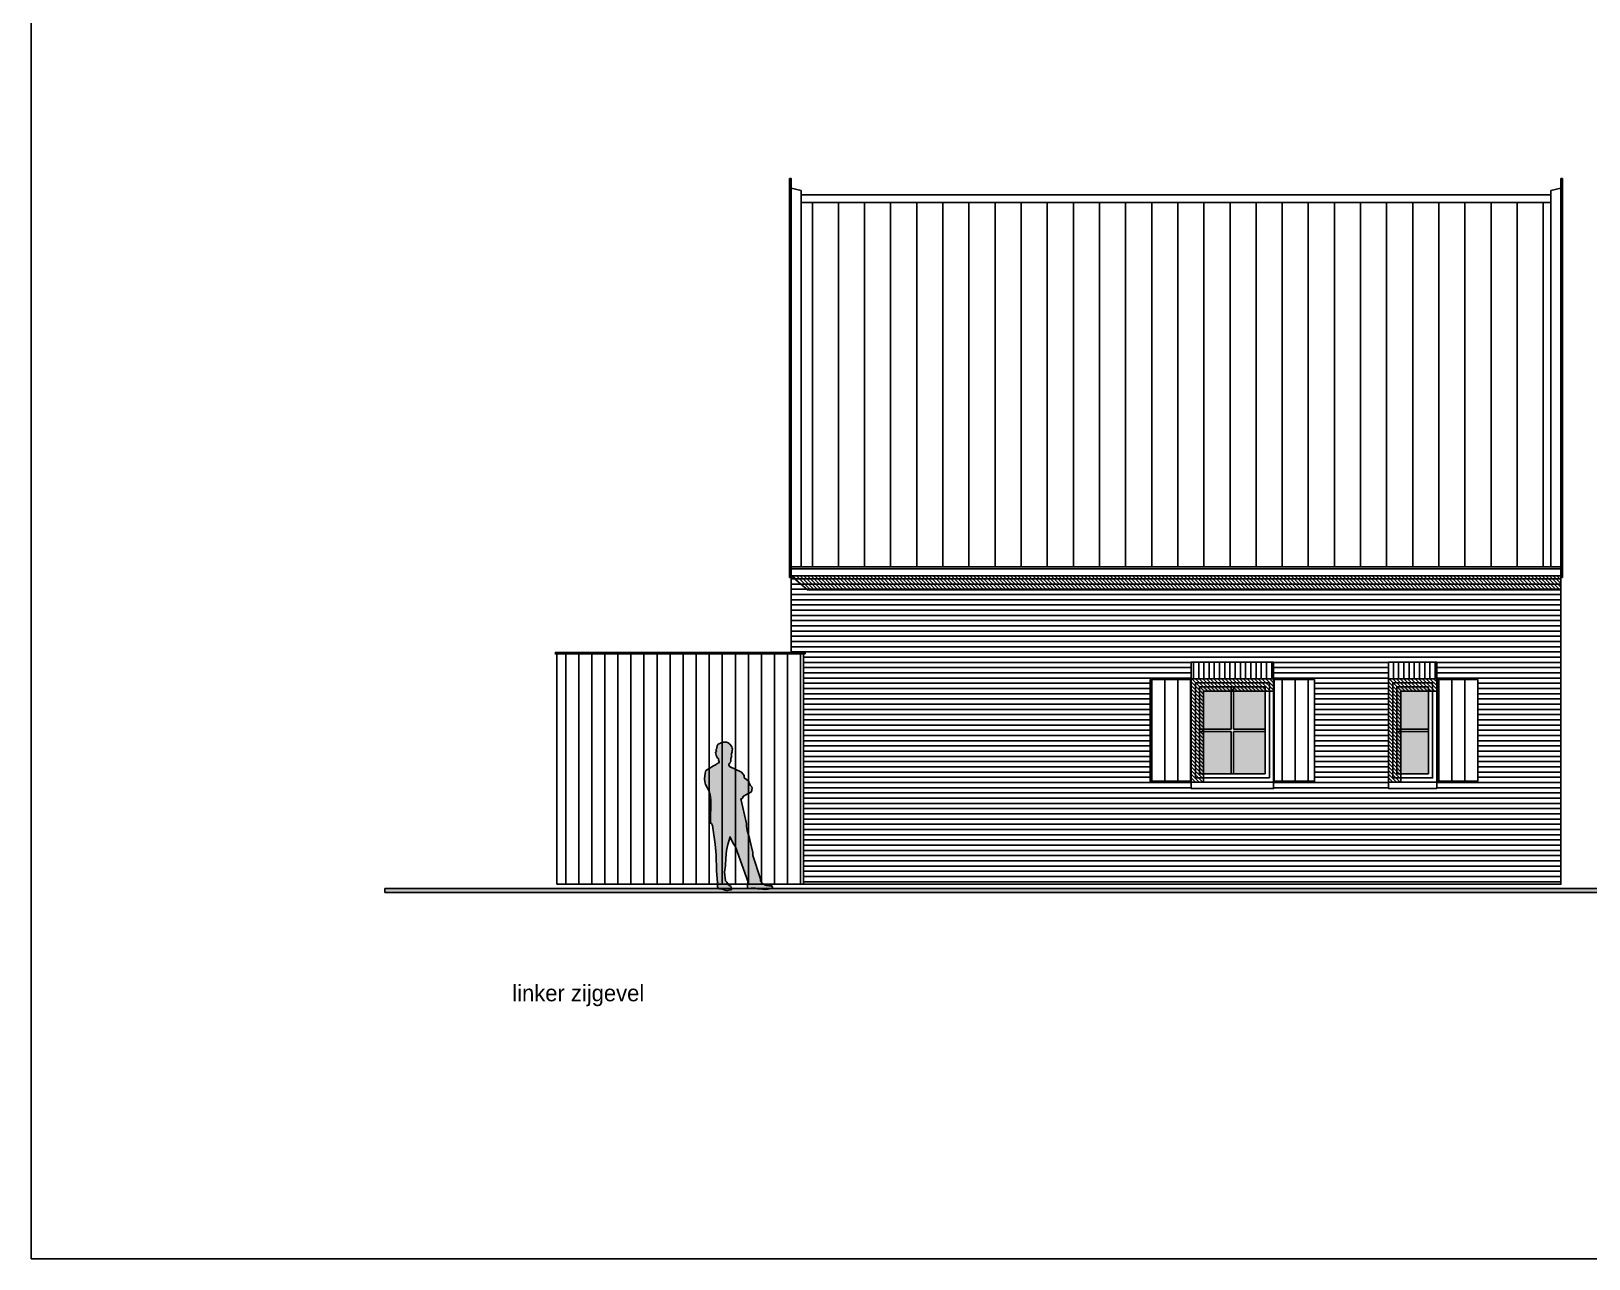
# Model space of a CAD drawing. Header units: millimetres. Extents: x 194362 to 347421, y -189721 to -131700.
# Drawn here: x 282424 to 301370, y -161557 to -146629 of the extents above; entities that cross this region are included whole.
import ezdxf

# ---------------------------------------------------------------- set-up
doc = ezdxf.new("R2010")
doc.units = ezdxf.units.MM
for name, color, linetype in [('arc-glas', 5, 'Continuous'), ('arcering', 5, 'Continuous'), ('grijs03', 252, 'Continuous'), ('KOZIJN', 1, 'Continuous'), ('text', 7, 'Continuous'), ('zicht', 5, 'Continuous')]:
    doc.layers.add(name, color=color, linetype=linetype)
doc.layers.add('hulp', color=6, linetype='Continuous', plot=False)
doc.styles.get("Standard").update_dxf_attribs({"font": 'LSANS.TTF', "height": 20})

# ---------------------------------------------------------------- blocks, each defined once
blk = doc.blocks.new('mib9')
blk.add_hatch(color=256).paths.add_polyline_path([(747.9, -216.1), (747.8, -214.4), (748.8, -213.9), (749.5, -212.3), (750, -211.4), (750, -210.3), (750.3, -209.3), (750.3, -208), (750.6, -207), (751, -205.9), (751.1, -205), (751, -203.5), (750.8, -202.8), (751.1, -201.7), (751.7, -200.5), (751.4, -199.3), (751.7, -198.2), (752.2, -196.6), (751.9, -195.3), (751.3, -193.8), (750.6, -192.4), (748.9, -190.3), (748, -189.5), (746, -188.5), (744.9, -188.1), (743.8, -188), (742.2, -187.9), (741.2, -188.1), (740.1, -188.3), (738.6, -188.7), (737.7, -189.2), (735.5, -190.1), (734.5, -190.9), (733.4, -192.6), (733, -194.4), (733, -195.2), (733.1, -195.9), (732.3, -196.6), (732.4, -198.1), (732.9, -199.2), (732.7, -199.3), (731.5, -200.3), (731.9, -202.3), (732.3, -203.8), (732.6, -204.5), (733.1, -205.9), (734.1, -207.4), (734.7, -207.6), (735.1, -208.6), (735.4, -209.4), (735.3, -210.4), (735.9, -211.4), (736, -212), (735.7, -213.2), (735.1, -213.1), (734, -213.9), (733.2, -214.3), (732.2, -215.1), (729.3, -216.7), (723.8, -220.1), (719.8, -222.7), (719, -225.6), (718.3, -232.5), (718.5, -236.3), (719.5, -239.7), (721.4, -243.1), (724, -248.1), (725, -252.2), (725.7, -258.2), (725.6, -286.7), (726.6, -287), (728, -289.2), (731, -312.1), (732.4, -325.6), (732.7, -344.3), (734.1, -359.1), (734.3, -358.3), (734, -359.8), (733.9, -363), (733.9, -364.1), (734.4, -364.6), (736.1, -366.5), (736.9, -366.5), (739.3, -366.5), (740.2, -367), (742, -367.7), (744.6, -368.3), (746.2, -368.4), (747.7, -368.2), (750.2, -367.7), (750.9, -367.3), (751, -366.5), (750, -363), (748.1, -362.3), (747.6, -361.8), (745.2, -358.2), (743.7, -356.5), (742.6, -346.3), (743.8, -338), (744.3, -329.3), (744.8, -319.7), (746.6, -312.4), (749.2, -303.1), (749.7, -304.2), (752.8, -310.3), (756, -315.4), (771.1, -358.2), (770.6, -359.3), (770.3, -360.3), (770.3, -361.5), (770.3, -363.4), (770.6, -364.9), (771, -365.7), (772.2, -365.9), (773.5, -366.1), (775, -366.1), (775, -365.4), (775.5, -365.4), (776.8, -365.4), (778, -365.5), (779.6, -365.7), (781.1, -365.9), (782.8, -366.2), (788.9, -367), (791.4, -367.1), (792.8, -367), (795.8, -366.7), (798.9, -366.1), (800.2, -365.9), (800.9, -364.7), (800.1, -362.8), (798.1, -362.8), (796.3, -362.7), (793.7, -362.2), (791.3, -361.4), (789.7, -360.5), (788.2, -359.2), (786.2, -357), (786.1, -354.3), (777.1, -325.7), (777.1, -324.7), (776.9, -322.2), (773.5, -307), (772.7, -304.8), (770.1, -295.6), (769.4, -290.8), (769.2, -286.8), (762.5, -256.9), (762.6, -257.3), (763.8, -256.4), (764.8, -255.5), (765.3, -254.2), (765.8, -253.7), (770.2, -251.1), (775.4, -248.3), (776.2, -243.8), (775.6, -242.5), (774.3, -240.9), (771.9, -237.2), (771.9, -235.5), (766.5, -231.3), (766.4, -228.5), (763.2, -224.6), (748.7, -217.8), (748.5, -217.4)])
for points in [[(770.4, -359.6), (771.1, -358.2), (771.1, -358.2), (771.1, -358.2), (771.1, -358.2), (771.1, -358.2), (756, -315.4), (756, -315.4), (756, -315.4), (752.8, -310.3), (749.7, -304.2), (749.2, -303.1), (746.6, -312.4), (744.8, -319.7), (744.3, -329.3), (743.8, -338), (742.6, -346.3), (743.7, -356.5), (745.2, -358.2), (747.6, -361.8), (748.1, -362.3), (750, -363), (751, -366.5), (750.9, -367.3), (750.2, -367.7), (747.7, -368.2), (746.2, -368.4), (744.6, -368.3), (742, -367.7), (740.2, -367), (739.3, -366.5), (736.9, -366.5), (736.1, -366.5), (734.4, -364.6), (733.9, -364.1), (733.9, -363), (734, -359.8), (734.3, -358.3), (734.1, -359.1), (732.7, -344.3), (732.7, -344.3), (732.7, -344.3), (732.7, -344.3), (732.4, -325.6), (732.4, -325.6), (732.4, -325.6), (731, -312.1), (731, -312.1), (731, -312.1), (728, -289.2), (726.6, -287), (725.6, -286.7), (725.6, -286.7), (725.7, -258.2), (725.7, -258.2), (725, -252.2), (724, -248.1), (721.4, -243.1), (719.5, -239.7), (718.5, -236.3), (718.3, -232.5), (719, -225.6), (719.8, -222.7), (723.8, -220.1), (729.3, -216.7), (732.2, -215.1), (733.2, -214.3), (734, -213.9), (735.1, -213.1), (735.7, -213.2), (736, -212), (735.9, -211.4), (735.3, -210.4), (735.4, -209.4), (735.1, -208.6), (734.7, -207.6), (734.1, -207.4), (733.1, -205.9), (732.6, -204.5), (732.3, -203.8), (731.9, -202.3), (731.5, -200.3), (732.7, -199.3), (732.9, -199.2), (732.4, -198.1), (732.3, -196.6), (733.1, -195.9), (733, -195.2), (733, -194.4), (733.4, -192.6), (734.5, -190.9), (735.5, -190.1), (737.7, -189.2), (738.6, -188.7), (740.1, -188.3), (741.2, -188.1), (742.2, -187.9), (743.8, -188), (744.9, -188.1), (746, -188.5), (748, -189.5), (748.9, -190.3), (750.6, -192.4), (751.3, -193.8), (751.9, -195.3), (752.2, -196.6), (751.7, -198.2), (751.4, -199.3), (751.7, -200.5), (751.1, -201.7), (750.8, -202.8), (751, -203.5), (751.1, -205), (751, -205.9), (750.6, -207), (750.3, -208), (750.3, -209.3), (750, -210.3), (750, -211.4), (749.5, -212.3), (749.5, -212.3), (748.8, -213.9), (748.8, -213.9), (747.8, -214.4), (747.9, -216.1), (748.5, -217.4), (748.7, -217.8), (748.7, -217.8), (748.7, -217.8), (748.7, -217.8), (763.2, -224.6)], [(763.2, -224.6), (766.4, -228.5), (766.5, -231.3), (771.9, -235.5), (771.9, -237.2), (774.3, -240.9), (775.6, -242.5), (776.2, -243.8), (775.4, -248.3), (770.2, -251.1), (770.2, -251.1), (770.2, -251.1), (765.8, -253.7), (765.3, -254.2), (764.8, -255.5), (763.8, -256.4), (762.6, -257.3), (762.5, -256.9), (769.2, -286.8), (769.2, -286.8), (769.4, -290.8), (770.1, -295.6), (770.1, -295.6), (772.7, -304.8), (773.5, -307), (773.5, -307), (773.5, -307), (776.9, -322.2), (776.9, -322.2), (776.9, -322.2), (777.1, -324.7), (777.1, -325.7), (786.1, -354.3), (786.2, -357), (788.2, -359.2), (788.2, -359.2), (789.7, -360.5), (791.3, -361.4), (793.7, -362.2), (796.3, -362.7), (798.1, -362.8), (800.1, -362.8), (800.9, -364.7), (800.2, -365.9), (798.9, -366.1), (795.8, -366.7), (792.8, -367), (791.4, -367.1), (788.9, -367), (782.8, -366.2), (781.1, -365.9), (779.6, -365.7), (778, -365.5), (776.8, -365.4), (775.5, -365.4), (775, -365.4), (775, -366.1), (773.5, -366.1), (772.2, -365.9), (771, -365.7), (770.6, -364.9), (770.3, -363.4), (770.3, -361.5), (770.3, -360.3), (770.7, -358.6), (771.1, -358.2), (756, -315.4)]]:
    blk.add_lwpolyline(points)

msp = doc.modelspace()

# ---------------------------------------------------------------- hatches: boundary and pattern name
h = msp.add_hatch(color=256)
h.dxf.hatch_style = 1
h.paths.add_polyline_path([(286727.20604, -157052.60097), (307727.20604, -157052.60097), (307727.20604, -157102.60097), (286727.20604, -157102.60097)])
at = {"layer": 'arc-glas'}
h = msp.add_hatch(color=256, dxfattribs=at)
h.dxf.hatch_style = 1
h.set_gradient(color1=(132, 132, 132), color2=(214, 214, 214), rotation=45, tint=1)
h.paths.add_polyline_path([(297019.28615, -155145.9343), (296684.28615, -155145.9343), (296684.28615, -155659.26763), (297019.28615, -155659.26763)])
h.paths.add_polyline_path([(296684.28615, -155145.9343), (296634.28615, -155145.9343), (296634.28615, -155659.26763), (296684.28615, -155659.26763)])
h.paths.add_polyline_path([(297019.28615, -154652.60097), (296684.28615, -154652.60097), (296684.28615, -155115.9343), (297019.28615, -155115.9343)], flags=17)
h.paths.add_polyline_path([(296684.28615, -154652.60097), (297019.28615, -154652.60097), (297019.28615, -154602.60097), (296634.28615, -154602.60097), (296634.28615, -155115.9343), (296684.28615, -155115.9343)])
h.paths.add_polyline_path([(297434.28615, -154652.60097), (297049.28615, -154652.60097), (297049.28615, -155115.9343), (297434.28615, -155115.9343)])
h.paths.add_polyline_path([(297434.28615, -154602.60097), (297049.28615, -154602.60097), (297049.28615, -154652.60097), (297434.28615, -154652.60097)])
h.paths.add_polyline_path([(297434.28615, -155145.9343), (297049.28615, -155145.9343), (297049.28615, -155659.26763), (297434.28615, -155659.26763)])
h = msp.add_hatch(color=256, dxfattribs=at)
h.dxf.hatch_style = 1
h.set_gradient(color1=(132, 132, 132), color2=(214, 214, 214), rotation=45, tint=1)
h.paths.add_polyline_path([(299419.28615, -155145.9343), (299034.28615, -155145.9343), (299034.28615, -155659.26763), (299419.28615, -155659.26763)])
h.paths.add_polyline_path([(299419.28615, -154602.60097), (299034.28615, -154602.60097), (299034.28615, -155115.9343), (299419.28615, -155115.9343)])
at = {"layer": 'arcering'}
h = msp.add_hatch(dxfattribs=at)
h.set_pattern_fill('LINE', color=256, scale=100, angle=90)
h.set_pattern_definition([(90, (72215.02, -34046.06), (-317.5, 2e-14), [])])
h.paths.add_polyline_path([(300909.28615, -148711.54087), (291789.28615, -148711.54087), (291789.28615, -153144.03674), (300909.28615, -153144.03674)])
h = msp.add_hatch(dxfattribs=at)
h.set_pattern_fill('LINE', color=256, scale=10, angle=135)
h.set_pattern_definition([(135, (72215.02, -34046.062), (-22.4506403, -22.4506403), [])])
h.paths.add_polyline_path([(291669.28615, -153253.02628), (291867.96124, -153423.02628), (301029.28615, -153423.02628), (301029.28615, -153253.02628)])
h = msp.add_hatch(dxfattribs=at)
h.set_pattern_fill('LINE', color=256, scale=50, angle=90)
h.paths.add_polyline_path([(288819.28615, -157002.60097), (291819.28615, -157002.60097), (291819.28615, -154202.60097), (288819.28615, -154202.60097)])
h = msp.add_hatch(dxfattribs=at)
h.set_pattern_fill('LINE', color=256, scale=50, angle=90)
h.set_pattern_definition([(90, (72215.02, 0), (-158.75, 1e-14), [])])
h.paths.add_polyline_path([(300019.28615, -154512.60097), (299529.28615, -154512.60097), (299529.28615, -155749.26763), (300019.28615, -155749.26763)])
h.paths.add_polyline_path([(298034.28615, -154512.60097), (297544.28615, -154512.60097), (297544.28615, -155749.26763), (298034.28615, -155749.26763)])
h.paths.add_polyline_path([(296034.28615, -154512.60097), (296524.28615, -154512.60097), (296524.28615, -155749.26763), (296034.28615, -155749.26763)])
h = msp.add_hatch(dxfattribs=at)
h.set_pattern_fill('LINE', color=256, scale=10, angle=135)
h.set_pattern_definition([(135, (185981.214, -180263.13), (-22.45064, -22.45064), [])])
h.paths.add_polyline_path([(296534.28615, -155759.26763), (296534.28615, -154502.60097), (297534.28615, -154502.60097), (297534.28615, -154652.60097), (296684.28615, -154652.60097), (296684.28615, -155759.26763)])
h = msp.add_hatch(dxfattribs=at)
h.set_pattern_fill('LINE', color=256, scale=10, angle=135)
h.set_pattern_definition([(135, (188381.214, -180263.13), (-22.45064, -22.45064), [])])
h.paths.add_polyline_path([(298934.28615, -155759.26763), (298934.28615, -154502.60097), (299519.28615, -154502.60097), (299519.28615, -154652.60097), (299084.28615, -154652.60097), (299084.28615, -155759.26763)])
at = {"layer": 'grijs03'}
h = msp.add_hatch(dxfattribs=at)
h.set_pattern_fill('LINE', color=256, scale=20)
h.paths.add_polyline_path([(301029.28615, -153423.02628), (291867.96124, -153423.02628), (291669.28615, -153253.02628), (291669.28615, -153272.60097), (291669.28615, -154182.60097), (291839.28615, -154182.60097), (291839.28615, -154202.60097), (291819.28615, -154202.60097), (291819.28615, -157002.60097), (301029.28615, -157002.60097)])
h.paths.add_polyline_path([(296034.28615, -154512.60097), (296524.28615, -154512.60097), (296524.28615, -155749.26763), (296034.28615, -155749.26763)], flags=16)
h.paths.add_polyline_path([(296534.28615, -154502.60097), (296534.28615, -154302.60097), (297534.28615, -154302.60097), (297534.28615, -154502.60097), (297534.28615, -154652.60097), (297534.28615, -155759.26763), (297534.28615, -155839.26763), (296534.28615, -155839.26763), (296534.28615, -155759.26763)], flags=16)
h.paths.add_polyline_path([(296584.28615, -154552.60097), (297484.28615, -154552.60097), (297484.28615, -155709.26763), (296584.28615, -155709.26763)], flags=0)
h.paths.add_polyline_path([(296634.28615, -154602.60097), (297434.28615, -154602.60097), (297434.28615, -155659.26763), (296634.28615, -155659.26763)], flags=0)
h.paths.add_polyline_path([(296634.28615, -155115.9343), (297019.28615, -155115.9343), (297019.28615, -154602.60097), (297049.28615, -154602.60097), (297049.28615, -155115.9343), (297434.28615, -155115.9343), (297434.28615, -155145.9343), (297049.28615, -155145.9343), (297049.28615, -155659.26763), (297019.28615, -155659.26763), (297019.28615, -155145.9343), (296634.28615, -155145.9343)], flags=0)
h.paths.add_polyline_path([(297544.28615, -154512.60097), (298034.28615, -154512.60097), (298034.28615, -155749.26763), (297544.28615, -155749.26763)], flags=16)
h.paths.add_polyline_path([(298934.28615, -154502.60097), (298934.28615, -154302.60097), (299519.28615, -154302.60097), (299519.28615, -154502.60097), (299519.28615, -154652.60097), (299519.28615, -155759.26763), (299519.28615, -155839.26763), (298934.28615, -155839.26763), (298934.28615, -155759.26763)], flags=16)
h.paths.add_polyline_path([(298984.28615, -154552.60097), (299469.28615, -154552.60097), (299469.28615, -155709.26763), (298984.28615, -155709.26763)], flags=0)
h.paths.add_polyline_path([(299034.28615, -154602.60097), (299419.28615, -154602.60097), (299419.28615, -155659.26763), (299034.28615, -155659.26763)], flags=0)
h.paths.add_polyline_path([(299034.28615, -155115.9343), (299419.28615, -155115.9343), (299419.28615, -155145.9343), (299034.28615, -155145.9343)], flags=0)
h.paths.add_polyline_path([(299529.28615, -154512.60097), (300019.28615, -154512.60097), (300019.28615, -155749.26763), (299529.28615, -155749.26763)], flags=16)
h.paths.add_polyline_path([(301029.28615, -153253.02628), (291669.28615, -153253.02628), (291867.96124, -153423.02628), (301029.28615, -153423.02628)], flags=17)
h = msp.add_hatch(dxfattribs=at)
h.set_pattern_fill('LINE', color=256, scale=20, angle=90)
h.set_pattern_definition([(90, (72215.02, -70092.123), (-63.5, 4e-15), [])])
h.paths.add_polyline_path([(297534.28615, -154302.60097), (296534.28615, -154302.60097), (296534.28615, -154502.60097), (297534.28615, -154502.60097)])
h = msp.add_hatch(dxfattribs=at)
h.set_pattern_fill('LINE', color=256, scale=20, angle=90)
h.set_pattern_definition([(90, (183168.49, -70092.123), (-63.5, 4e-15), [])])
h.paths.add_polyline_path([(299519.28615, -154502.60097), (298934.28615, -154502.60097), (298934.28615, -154302.60097), (299519.28615, -154302.60097)])

# ---------------------------------------------------------------- linework, layer by layer
for p, q in [((291789.28615, -148567.94712), (291669.28615, -148537.94712)), ((291789.28615, -153144.03674), (291789.28615, -148567.94712)), ((300909.28615, -148617.94712), (291789.28615, -148617.94712)), ((300909.28615, -148711.54087), (291789.28615, -148711.54087)), ((300909.28615, -148567.94712), (301029.28615, -148537.94712)), ((300909.28615, -153144.03674), (300909.28615, -148567.94712)), ((301029.28615, -153144.03674), (291669.28615, -153144.03674)), ((301029.28615, -153165.56817), (291669.28615, -153165.56817)), ((301029.28615, -153253.02628), (291669.28615, -153253.02628)), ((286727.20604, -157052.60097), (307727.20604, -157052.60097))]:
    msp.add_line(p, q)
for points in [[(282423.63129, -161557.4657), (347421.45805, -161557.4657), (347421.45805, -131700.44972), (282423.63129, -131700.44972)], [(291649.28615, -153272.60097), (291669.28615, -153272.60097), (291669.28615, -148422.60097), (291649.28615, -148422.60097)], [(301049.28615, -153272.60097), (301029.28615, -153272.60097), (301029.28615, -148422.60097), (301049.28615, -148422.60097)], [(297534.28615, -155759.26763), (296534.28615, -155759.26763), (296534.28615, -154502.60097), (297534.28615, -154502.60097)], [(298934.28615, -155759.26763), (299519.28615, -155759.26763), (299519.28615, -154502.60097), (298934.28615, -154502.60097)], [(286727.20604, -157052.60097), (307727.20604, -157052.60097), (307727.20604, -157102.60097), (286727.20604, -157102.60097)]]:
    msp.add_lwpolyline(points, close=True)
for points in [[(291669.28615, -152852.84634), (291669.28615, -154182.60097)], [(291669.28615, -157002.60097), (301029.28615, -157002.60097), (301029.28615, -152852.84634)]]:
    msp.add_lwpolyline(points)
at = {"layer": 'arcering'}
for points in [[(291839.28615, -154202.60097), (288819.28615, -154202.60097), (288799.28615, -154202.60097), (288799.28615, -154182.60097), (291839.28615, -154182.60097)], [(288819.28615, -157002.60097), (291819.28615, -157002.60097), (291819.28615, -154202.60097), (288819.28615, -154202.60097)]]:
    msp.add_lwpolyline(points, close=True, dxfattribs=at)
at = {"layer": 'grijs03'}
for points in [[(296534.28615, -154502.60097), (297534.28615, -154502.60097), (297534.28615, -154302.60097), (296534.28615, -154302.60097)], [(299519.28615, -154502.60097), (298934.28615, -154502.60097), (298934.28615, -154302.60097), (299519.28615, -154302.60097)]]:
    msp.add_lwpolyline(points, close=True, dxfattribs=at)
at = {"layer": 'hulp'}
for points in [[(291669.28615, -153253.02628), (291867.96124, -153423.02628), (301029.28615, -153423.02628), (301029.28615, -153253.02628), (301029.28615, -153253.02628), (301029.28615, -153253.02628)], [(296534.28615, -155759.26763), (296534.28615, -154502.60097), (297534.28615, -154502.60097), (297534.28615, -154652.60097), (296684.28615, -154652.60097), (296684.28615, -155759.26763)], [(298934.28615, -155759.26763), (298934.28615, -154502.60097), (299519.28615, -154502.60097), (299519.28615, -154652.60097), (299084.28615, -154652.60097), (299084.28615, -155759.26763)]]:
    msp.add_lwpolyline(points, close=True, dxfattribs=at)
at = {"layer": 'KOZIJN'}
for points in [[(297484.28615, -155709.26763), (296584.28615, -155709.26763), (296584.28615, -154552.60097), (297484.28615, -154552.60097)], [(298984.28615, -155709.26763), (299469.28615, -155709.26763), (299469.28615, -154552.60097), (298984.28615, -154552.60097)], [(297434.28615, -155659.26763), (296634.28615, -155659.26763), (296634.28615, -154602.60097), (297434.28615, -154602.60097)], [(297434.28615, -155115.9343), (297049.28615, -155115.9343), (297049.28615, -154602.60097), (297019.28615, -154602.60097), (297019.28615, -155115.9343), (296634.28615, -155115.9343), (296634.28615, -155145.9343), (297019.28615, -155145.9343), (297019.28615, -155659.26763), (297019.28615, -155659.26763), (297019.28615, -155659.26763), (297019.28615, -155659.26763), (297019.28615, -155659.26763), (297049.28615, -155659.26763), (297049.28615, -155659.26763), (297049.28615, -155659.26763), (297049.28615, -155659.26763), (297049.28615, -155659.26763), (297049.28615, -155145.9343), (297434.28615, -155145.9343)], [(299034.28615, -155659.26763), (299419.28615, -155659.26763), (299419.28615, -154602.60097), (299034.28615, -154602.60097)], [(299419.28615, -155145.9343), (299419.28615, -155115.9343), (299034.28615, -155115.9343), (299034.28615, -155145.9343)]]:
    msp.add_lwpolyline(points, close=True, dxfattribs=at)
at = {"layer": 'zicht'}
for points in [[(296034.28615, -154512.60097), (296524.28615, -154512.60097), (296524.28615, -155749.26763), (296034.28615, -155749.26763)], [(298034.28615, -154512.60097), (297544.28615, -154512.60097), (297544.28615, -155749.26763), (298034.28615, -155749.26763)], [(300019.28615, -154512.60097), (299529.28615, -154512.60097), (299529.28615, -155749.26763), (300019.28615, -155749.26763)], [(297534.28615, -155759.26763), (297534.28615, -155839.26763), (296534.28615, -155839.26763), (296534.28615, -155759.26763)], [(298934.28615, -155759.26763), (298934.28615, -155839.26763), (299519.28615, -155839.26763), (299519.28615, -155759.26763)]]:
    msp.add_lwpolyline(points, close=True, dxfattribs=at)

# ---------------------------------------------------------------- block references
at = {"ltscale": 100, "xscale": 10, "yscale": 10, "zscale": 10}
msp.add_blockref('mib9', (283431.87176, -153394.24694), dxfattribs=at)

# ---------------------------------------------------------------- texts
at = {"layer": 'text', "insert": (288075.39028, -158225.81265), "char_height": 200, "width": 5617.67, "attachment_point": 1}
msp.add_mtext('\\pi-600,l800,t800;linker zijgevel', dxfattribs=at)

doc.saveas('drawing.dxf')
